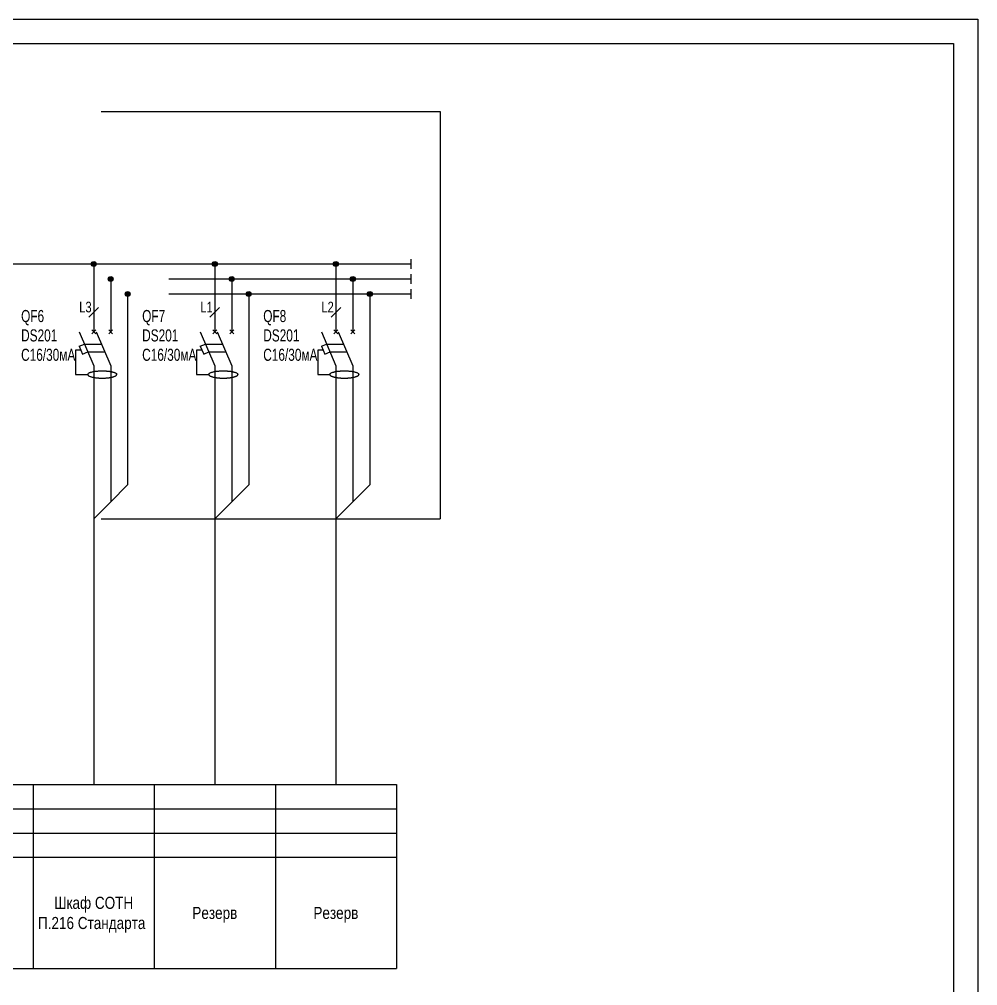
# Model space of a CAD drawing. Header units: metres. Extents: x -1525 to -1043, y -1331 to -1144.
# Drawn here: x -1393.9 to -1374.11, y -1255.06 to -1235.11 of the extents above; entities that cross this region are included whole.
import ezdxf

# ---------------------------------------------------------------- set-up
doc = ezdxf.new("R2010")
doc.units = ezdxf.units.M
doc.header["$MEASUREMENT"] = 0
doc.linetypes.add('ELPROJECT1', pattern=[15, 10, -5])
doc.layers.add('ELPROJECT', color=7, linetype='Continuous')
doc.styles.add('ELPROJECT', font='Arial')

# ---------------------------------------------------------------- blocks, each defined once
blk = doc.blocks.new('BLOCK_SWITCH_LINE')
for p, q in [((0, 0), (0, -4)), ((-3, -4), (0, -11)), ((0, -11), (0, -14.5))]:
    blk.add_line(p, q)
blk = doc.blocks.new('BLOCK_SWITCH')
for p, q in [((-0.4, -4.4), (0.4, -3.6)), ((-0.4, -3.6), (0.4, -4.4))]:
    blk.add_line(p, q)
blk.add_blockref('BLOCK_SWITCH_LINE', (0, 0))
blk = doc.blocks.new('BLOCK_DIFF_AUTOMATIC')
for p, q in [((-2.65, -7.8167), (-3.75, -7.8167)), ((-3.75, -7.8167), (-3.75, -12.8167)), ((-3, -7), (-1.9138, -6.5345)), ((-3, -7), (-2.3, -8.6333)), ((-1.9138, -6.5345), (1.5862, -6.5345)), ((-2.3, -8.6333), (-1.2138, -8.1678)), ((-1.2138, -8.1678), (2.2862, -8.1678)), ((-3.75, -12.8167), (-1.25, -12.8167)), ((-1.25, -12.8167), (-1.15, -12.6246)), ((-1.25, -12.8167), (-1.15, -13.0087)), ((-1.15, -12.6246), (-1.05, -12.5474)), ((-1.15, -13.0087), (-1.05, -13.0859)), ((-1.05, -12.5474), (-0.95, -12.4897)), ((-1.05, -13.0859), (-0.95, -13.1436)), ((-0.95, -12.4897), (-0.85, -12.4425)), ((-0.95, -13.1436), (-0.85, -13.1908)), ((-0.85, -12.4425), (-0.75, -12.4021)), ((-0.85, -13.1908), (-0.75, -13.2312)), ((-0.75, -12.4021), (-0.65, -12.3667)), ((-0.75, -13.2312), (-0.65, -13.2667)), ((-0.65, -12.3667), (-0.55, -12.3351)), ((-0.65, -13.2667), (-0.55, -13.2982)), ((-0.55, -12.3351), (-0.45, -12.3068)), ((-0.55, -13.2982), (-0.45, -13.3266)), ((-0.45, -12.3068), (-0.35, -12.2811)), ((-0.45, -13.3266), (-0.35, -13.3523)), ((-0.35, -12.2811), (-0.25, -12.2576)), ((-0.35, -13.3523), (-0.25, -13.3757)), ((-0.25, -12.2576), (-0.15, -12.2363)), ((-0.25, -13.3757), (-0.15, -13.3971)), ((-0.15, -12.2363), (-0.05, -12.2167)), ((-0.15, -13.3971), (-0.05, -13.4167)), ((-0.05, -12.2167), (0.05, -12.1987)), ((-0.05, -13.4167), (0.05, -13.4346)), ((0.05, -12.1987), (0.15, -12.1822)), ((0.05, -13.4346), (0.15, -13.4511)), ((0.15, -12.1822), (0.25, -12.1671)), ((0.15, -13.4511), (0.25, -13.4662)), ((0.25, -12.1671), (0.35, -12.1533)), ((0.25, -13.4662), (0.35, -13.48)), ((0.35, -12.1533), (0.45, -12.1407)), ((0.35, -13.48), (0.45, -13.4926)), ((0.45, -12.1407), (0.55, -12.1293)), ((0.45, -13.4926), (0.55, -13.5041)), ((0.55, -12.1293), (0.65, -12.1189)), ((0.55, -13.5041), (0.65, -13.5144)), ((0.65, -12.1189), (0.75, -12.1096)), ((0.65, -13.5144), (0.75, -13.5238)), ((0.75, -12.1096), (0.85, -12.1012)), ((0.75, -13.5238), (0.85, -13.5321)), ((0.85, -12.1012), (0.95, -12.0938)), ((0.85, -13.5321), (0.95, -13.5395)), ((0.95, -12.0938), (1.05, -12.0874)), ((0.95, -13.5395), (1.05, -13.546)), ((1.05, -12.0874), (1.15, -12.0818)), ((1.05, -13.546), (1.15, -13.5515)), ((1.15, -12.0818), (1.25, -12.0772)), ((1.15, -13.5515), (1.25, -13.5562)), ((1.25, -12.0772), (1.35, -12.0734)), ((1.25, -13.5562), (1.35, -13.56)), ((1.35, -12.0734), (1.45, -12.0704)), ((1.35, -13.56), (1.45, -13.5629)), ((1.45, -12.0704), (1.55, -12.0683)), ((1.45, -13.5629), (1.55, -13.565)), ((1.55, -12.0683), (1.65, -12.0671)), ((1.55, -13.565), (1.65, -13.5662)), ((1.65, -12.0671), (1.75, -12.0667)), ((1.65, -13.5662), (1.75, -13.5667)), ((1.75, -12.0667), (1.85, -12.0671)), ((1.75, -13.5667), (1.85, -13.5662)), ((1.85, -12.0671), (1.95, -12.0683)), ((1.85, -13.5662), (1.95, -13.565)), ((1.95, -12.0683), (2.05, -12.0704)), ((1.95, -13.565), (2.05, -13.5629)), ((2.05, -12.0704), (2.15, -12.0734)), ((2.05, -13.5629), (2.15, -13.56)), ((2.15, -12.0734), (2.25, -12.0772)), ((2.15, -13.56), (2.25, -13.5562)), ((2.25, -12.0772), (2.35, -12.0818)), ((2.25, -13.5562), (2.35, -13.5515)), ((2.35, -12.0818), (2.45, -12.0874)), ((2.35, -13.5515), (2.45, -13.546)), ((2.45, -12.0874), (2.55, -12.0938)), ((2.45, -13.546), (2.55, -13.5395)), ((2.55, -12.0938), (2.65, -12.1012)), ((2.55, -13.5395), (2.65, -13.5321)), ((2.65, -12.1012), (2.75, -12.1096)), ((2.65, -13.5321), (2.75, -13.5238)), ((2.75, -12.1096), (2.85, -12.1189)), ((2.75, -13.5238), (2.85, -13.5144)), ((2.85, -12.1189), (2.95, -12.1293)), ((2.85, -13.5144), (2.95, -13.5041)), ((2.95, -12.1293), (3.05, -12.1407)), ((2.95, -13.5041), (3.05, -13.4926)), ((3.05, -12.1407), (3.15, -12.1533)), ((3.05, -13.4926), (3.15, -13.48)), ((3.15, -12.1533), (3.25, -12.1671)), ((3.15, -13.48), (3.25, -13.4662)), ((3.25, -12.1671), (3.35, -12.1822)), ((3.25, -13.4662), (3.35, -13.4511)), ((3.35, -12.1822), (3.45, -12.1987)), ((3.35, -13.4511), (3.45, -13.4346)), ((3.45, -12.1987), (3.55, -12.2167)), ((3.45, -13.4346), (3.55, -13.4167)), ((3.55, -12.2167), (3.65, -12.2363)), ((3.55, -13.4167), (3.65, -13.3971)), ((3.65, -12.2363), (3.75, -12.2576)), ((3.65, -13.3971), (3.75, -13.3757)), ((3.75, -12.2576), (3.85, -12.2811)), ((3.75, -13.3757), (3.85, -13.3523)), ((3.85, -12.2811), (3.95, -12.3068)), ((3.85, -13.3523), (3.95, -13.3266)), ((3.95, -12.3068), (4.05, -12.3351)), ((3.95, -13.3266), (4.05, -13.2982)), ((4.05, -12.3351), (4.15, -12.3667)), ((4.05, -13.2982), (4.15, -13.2667)), ((4.15, -12.3667), (4.25, -12.4021)), ((4.15, -13.2667), (4.25, -13.2312)), ((4.25, -12.4021), (4.35, -12.4425)), ((4.25, -13.2312), (4.35, -13.1908)), ((4.35, -12.4425), (4.45, -12.4897)), ((4.35, -13.1908), (4.45, -13.1436)), ((4.45, -12.4897), (4.55, -12.5474)), ((4.45, -13.1436), (4.55, -13.0859)), ((4.55, -12.5474), (4.65, -12.6246)), ((4.55, -13.0859), (4.65, -13.0087)), ((4.65, -12.6246), (4.75, -12.8167)), ((4.65, -13.0087), (4.75, -12.8167))]:
    blk.add_line(p, q)
for p in [(0, 0), (3.5, 0)]:
    blk.add_blockref('BLOCK_SWITCH', p)
blk = doc.blocks.new('BLOCK_DOT')
for radius in [0.5, 0.4, 0.3, 0.2, 0.1, 0]:
    blk.add_circle((0, 0), radius)

msp = doc.modelspace()

# ---------------------------------------------------------------- linework, layer by layer
at = {"layer": 'ELPROJECT'}
for p, q in [((-1416.11209089, -1235.10735169), (-1374.11209089, -1235.10735169)), ((-1374.11209089, -1235.10735169), (-1374.11209089, -1264.80735169)), ((-1414.11209089, -1235.60735169), (-1374.61209089, -1235.60735169)), ((-1374.61209089, -1235.60735169), (-1374.61209089, -1264.30735169)), ((-1385.8145267, -1240.05906729), (-1385.8145267, -1240.25906729)), ((-1405.8145267, -1240.15906729), (-1385.8145267, -1240.15906729)), ((-1392.3645267, -1240.15906729), (-1392.3645267, -1241.15906729)), ((-1389.8645267, -1240.15906729), (-1389.8645267, -1241.15906729)), ((-1387.3645267, -1240.15906729), (-1387.3645267, -1241.15906729)), ((-1392.0145267, -1240.46906729), (-1392.0145267, -1241.15906729)), ((-1389.5145267, -1240.46906729), (-1389.5145267, -1241.15906729)), ((-1387.0145267, -1240.46906729), (-1387.0145267, -1241.15906729)), ((-1385.8145267, -1240.36906729), (-1385.8145267, -1240.56906729)), ((-1385.8145267, -1240.67906729), (-1385.8145267, -1240.87906729)), ((-1391.6645267, -1240.77906729), (-1391.6645267, -1244.71906729)), ((-1389.1645267, -1240.77906729), (-1389.1645267, -1244.71906729)), ((-1386.6645267, -1240.77906729), (-1386.6645267, -1244.71906729)), ((-1392.4645267, -1241.25906729), (-1392.2645267, -1241.05906729)), ((-1389.9645267, -1241.25906729), (-1389.7645267, -1241.05906729)), ((-1387.4645267, -1241.25906729), (-1387.2645267, -1241.05906729)), ((-1392.3645267, -1242.60906729), (-1392.3645267, -1250.90906729)), ((-1392.0145267, -1242.60906729), (-1392.0145267, -1245.06906729)), ((-1389.8645267, -1242.60906729), (-1389.8645267, -1250.90906729)), ((-1389.5145267, -1242.60906729), (-1389.5145267, -1245.06906729)), ((-1387.3645267, -1242.60906729), (-1387.3645267, -1250.90906729)), ((-1387.0145267, -1242.60906729), (-1387.0145267, -1245.06906729)), ((-1392.0145267, -1245.06906729), (-1391.6645267, -1244.71906729)), ((-1389.5145267, -1245.06906729), (-1389.1645267, -1244.71906729)), ((-1387.0145267, -1245.06906729), (-1386.6645267, -1244.71906729)), ((-1392.3645267, -1245.41906729), (-1392.0145267, -1245.06906729)), ((-1389.8645267, -1245.41906729), (-1389.5145267, -1245.06906729)), ((-1387.3645267, -1245.41906729), (-1387.0145267, -1245.06906729)), ((-1396.1145267, -1250.90906729), (-1393.6145267, -1250.90906729)), ((-1393.6145267, -1250.90906729), (-1393.6145267, -1254.70906729)), ((-1393.6145267, -1250.90906729), (-1391.1145267, -1250.90906729)), ((-1391.1145267, -1250.90906729), (-1391.1145267, -1254.70906729)), ((-1391.1145267, -1250.90906729), (-1388.6145267, -1250.90906729)), ((-1388.6145267, -1250.90906729), (-1388.6145267, -1254.70906729)), ((-1388.6145267, -1250.90906729), (-1386.1145267, -1250.90906729)), ((-1386.1145267, -1250.90906729), (-1386.1145267, -1254.70906729)), ((-1396.1145267, -1251.40906729), (-1393.6145267, -1251.40906729)), ((-1393.6145267, -1251.40906729), (-1391.1145267, -1251.40906729)), ((-1391.1145267, -1251.40906729), (-1388.6145267, -1251.40906729)), ((-1388.6145267, -1251.40906729), (-1386.1145267, -1251.40906729)), ((-1396.1145267, -1251.90906729), (-1393.6145267, -1251.90906729)), ((-1393.6145267, -1251.90906729), (-1391.1145267, -1251.90906729)), ((-1391.1145267, -1251.90906729), (-1388.6145267, -1251.90906729)), ((-1388.6145267, -1251.90906729), (-1386.1145267, -1251.90906729)), ((-1396.1145267, -1252.40906729), (-1393.6145267, -1252.40906729)), ((-1393.6145267, -1252.40906729), (-1391.1145267, -1252.40906729)), ((-1391.1145267, -1252.40906729), (-1388.6145267, -1252.40906729)), ((-1388.6145267, -1252.40906729), (-1386.1145267, -1252.40906729)), ((-1396.1145267, -1254.70906729), (-1393.6145267, -1254.70906729)), ((-1393.6145267, -1254.70906729), (-1391.1145267, -1254.70906729)), ((-1391.1145267, -1254.70906729), (-1388.6145267, -1254.70906729)), ((-1388.6145267, -1254.70906729), (-1386.1145267, -1254.70906729))]:
    msp.add_line(p, q, dxfattribs=at)
at = {"layer": 'ELPROJECT', "color": 7, "linetype": 'ELPROJECT1'}
for p, q in [((-1407.2145267, -1237.00906729), (-1385.2145267, -1237.00906729)), ((-1385.2145267, -1237.00906729), (-1385.2145267, -1245.41906729)), ((-1405.8145267, -1240.46906729), (-1385.8145267, -1240.46906729)), ((-1405.8145267, -1240.77906729), (-1385.8145267, -1240.77906729)), ((-1407.2145267, -1245.41906729), (-1385.2145267, -1245.41906729))]:
    msp.add_line(p, q, dxfattribs=at)

# ---------------------------------------------------------------- block references
at = {"layer": 'ELPROJECT', "xscale": 0.1, "yscale": 0.1, "zscale": 0.1}
for name, p in [('BLOCK_DOT', (-1392.3645267, -1240.15906729)), ('BLOCK_DOT', (-1389.8645267, -1240.15906729)), ('BLOCK_DOT', (-1387.3645267, -1240.15906729)), ('BLOCK_DOT', (-1392.0145267, -1240.46906729)), ('BLOCK_DOT', (-1389.5145267, -1240.46906729)), ('BLOCK_DOT', (-1387.0145267, -1240.46906729)), ('BLOCK_DOT', (-1391.6645267, -1240.77906729)), ('BLOCK_DOT', (-1389.1645267, -1240.77906729)), ('BLOCK_DOT', (-1386.6645267, -1240.77906729)), ('BLOCK_DIFF_AUTOMATIC', (-1392.3645267, -1241.15906729)), ('BLOCK_DIFF_AUTOMATIC', (-1389.8645267, -1241.15906729)), ('BLOCK_DIFF_AUTOMATIC', (-1387.3645267, -1241.15906729))]:
    msp.add_blockref(name, p, dxfattribs=at)

# ---------------------------------------------------------------- texts
at = {"layer": 'ELPROJECT', "style": 'ELPROJECT'}
for s, height, width, p in [('L3', 0.22, 0.75, (-1392.6645267, -1241.15906729)), ('L1', 0.22, 0.75, (-1390.1645267, -1241.15906729)), ('L2', 0.22, 0.75, (-1387.6645267, -1241.15906729)), ('QF6', 0.25, 0.7, (-1393.8645267, -1241.35906729)), ('QF7', 0.25, 0.7, (-1391.3645267, -1241.35906729)), ('QF8', 0.25, 0.7, (-1388.8645267, -1241.35906729)), ('DS201', 0.25, 0.7, (-1393.8645267, -1241.75906729)), ('DS201', 0.25, 0.7, (-1391.3645267, -1241.75906729)), ('DS201', 0.25, 0.7, (-1388.8645267, -1241.75906729)), ('C16/30мА', 0.25, 0.7, (-1393.8645267, -1242.15906729)), ('C16/30мА', 0.25, 0.7, (-1391.3645267, -1242.15906729)), ('C16/30мА', 0.25, 0.7, (-1388.8645267, -1242.15906729)), ('Шкаф СОТН', 0.25, 0.8, (-1393.1819367, -1253.47573729)), ('Резерв', 0.25, 0.8, (-1390.3290467, -1253.68406729)), ('Резерв', 0.25, 0.8, (-1387.8290467, -1253.68406729)), ('П.216 Стандарта', 0.25, 0.8, (-1393.5165367, -1253.89239729))]:
    msp.add_text(s, height=height, dxfattribs=dict(at, width=width)).set_placement(p)

doc.saveas('drawing.dxf')
